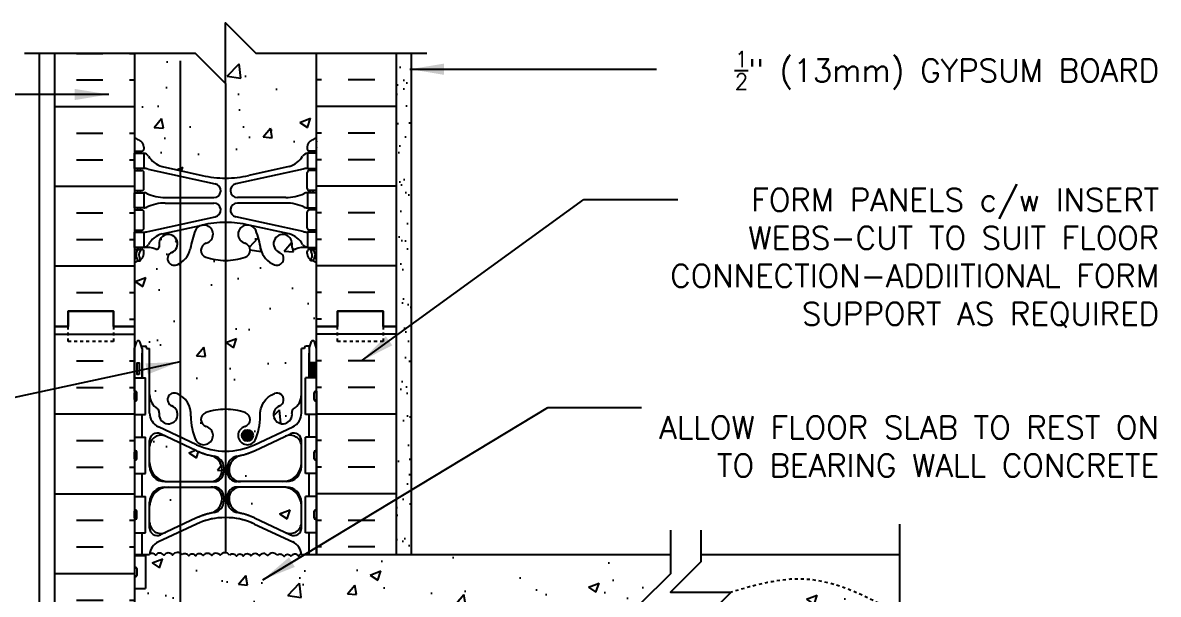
# Model space of a CAD drawing. Header units: inches. Extents: x 92 to 148.2, y 89.7 to 163.6.
# Drawn here: x 110.79 to 148.19, y 144.77 to 163.59 of the extents above; entities that cross this region are included whole.
import ezdxf

# ---------------------------------------------------------------- set-up
doc = ezdxf.new("R2010")
doc.units = ezdxf.units.IN
doc.header["$LTSCALE"] = 0.5
doc.header["$MEASUREMENT"] = 0
doc.linetypes.add('DASHED2', pattern=[0.375, 0.25, -0.125])
doc.linetypes.add('HIDDEN2', pattern=[0.1875, 0.125, -0.0625])
for name, color, linetype in [('HATCH', 12, 'Continuous'), ('line25', 2, 'Continuous'), ('LINE3', 3, 'Continuous'), ('LINE50', 5, 'Continuous'), ('LINE9', 9, 'Continuous'), ('TEXT', 4, 'Continuous'), ('Web_Edge', 9, 'Continuous')]:
    doc.layers.add(name, color=color, linetype=linetype)
doc.styles.add('DIM', font='romans.shx', dxfattribs={"width": 0.7})
doc.styles.add('ROMANS', font='romans.shx', dxfattribs={"height": 0.75})
doc.dimstyles.new('ext_12', dxfattribs={"dimscale": 12, "dimtxt": 0.075, "dimasz": 0.09375, "dimexe": 0.09375, "dimexo": 0.0625, "dimgap": 0.0625, "dimtad": 1, "dimdec": 1, "dimzin": 2, "dimdsep": 46, "dimlunit": 4, "dimtxsty": 'DIM', "dimcen": 0.09, "dimdle": 0.09375, "dimclrt": 4, "dimadec": 0, "dimazin": 0, "dimtfac": 1, "dimtdec": 1, "dimtmove": 2, "dimatfit": 3, "dimfxl": 1, "dimfrac": 2, "dimtolj": 1, "dimtzin": 0, "dimarcsym": 0})

# ---------------------------------------------------------------- blocks, each defined once
blk = doc.blocks.new('Cutline')
at = {"layer": 'LINE9'}
blk.add_lwpolyline([(-12.25, 0), (-6.625, 0), (-5.625, -1), (-5.625, 1), (-4.625, 0), (1, 0)], dxfattribs=at)

msp = doc.modelspace()

# ---------------------------------------------------------------- hatches: boundary and pattern name
at = {"layer": 'HATCH'}
h = msp.add_hatch(dxfattribs=at)
h.set_pattern_fill('AR-CONC', color=256, scale=0.5)
h.paths.add_polyline_path([(120.474, 162.588), (118.474, 162.588), (117.474, 163.588), (117.474, 161.588), (116.474, 162.588), (114.474, 162.588), (114.474, 159.806, 0.082415), (114.617, 159.727, -0.317837), (114.784, 159.492), (114.784, 159.424, -0.414214), (114.722, 159.362), (114.674, 159.362), (114.674, 159.292), (114.779, 159.292, -0.188973), (114.935, 159.197, 0.196323), (115.384, 158.851), (116.706, 158.56, 0.057795), (117.474, 158.471, 0.057795), (118.242, 158.56), (119.564, 158.851, 0.196323), (120.013, 159.197, -0.188973), (120.169, 159.292), (120.274, 159.292), (120.274, 159.362), (120.227, 159.362, -0.414214), (120.164, 159.424), (120.164, 159.492, -0.317837), (120.331, 159.727, 0.082415), (120.474, 159.806)])
h = msp.add_hatch(dxfattribs=at)
h.set_pattern_fill('AR-SAND', color=256, scale=0.5, style=0)
h.set_pattern_definition([(37.5, (3.9897, -51.6448), (-0.0314967, 0.963412), [0, -0.76, 0, -0.85, 0, -0.8125]), (7.5, (3.9897, -51.6448), (0.8848884, 1.411073), [0, -0.41, 0, -0.685, 0, -0.2625]), (327.5, (3.3747, -51.6448), (1.557071, 0.0028295), [0, -0.25, 0, -0.9, 0, -1.175]), (317.5, (3.3747, -51.6448), (1.503063, 0.438838), [0, -0.125, 0, -0.59, 0, -0.675])])
h.paths.add_polyline_path([(123.099, 146.078), (123.599, 146.078), (123.599, 148.784), (123.099, 148.537)])
h.paths.add_polyline_path([(123.599, 153.225), (123.099, 152.978), (123.099, 148.537), (123.599, 148.784)])
h.paths.add_polyline_path([(123.599, 154.89), (123.099, 154.89), (123.099, 153.588), (123.099, 152.978), (123.599, 153.225)])
h.paths.add_polyline_path([(123.599, 162.588), (123.099, 162.588), (123.099, 154.89), (123.599, 154.89)])
h = msp.add_hatch(dxfattribs=at)
h.set_pattern_fill('AR-CONC', color=256, scale=0.5)
h.paths.add_polyline_path([(117.474, 118.588), (118.474, 117.588), (120.474, 117.588), (120.474, 119.677, 0.064398), (120.364, 119.743), (120.274, 119.743), (120.274, 119.784, -0.249069), (120.164, 119.992), (120.164, 120.059, -0.414214), (120.227, 120.122), (120.274, 120.122), (120.274, 120.192), (120.169, 120.192, 0.10046), (119.775, 120.134, -0.601435), (119.656, 120.239, 2.182095), (119.246, 120.026, -1), (119.082, 119.618, -0.24438), (118.634, 120.139, 0.053157), (118.468, 120.753, 0.223253), (118.268, 120.918), (118.248, 120.922, 0.955472), (118.11, 120.328, -0.735593), (118.123, 119.87, -0.082755), (117.474, 119.762, -0.082755), (116.825, 119.87, -0.735593), (116.838, 120.328, 0.955472), (116.7, 120.922), (116.68, 120.918, 0.223253), (116.48, 120.753, 0.053157), (116.314, 120.139, -0.24438), (115.866, 119.618, -1), (115.702, 120.026, 2.182095), (115.292, 120.239, -0.601435), (115.173, 120.134, 0.10046), (114.779, 120.192), (114.674, 120.192), (114.674, 120.122), (114.722, 120.122, -0.414214), (114.784, 120.059), (114.784, 119.992, -0.249069), (114.674, 119.784), (114.674, 119.743), (114.584, 119.743, 0.064398), (114.474, 119.677), (114.474, 117.588), (116.474, 117.588), (117.474, 116.588)])
h.paths.add_polyline_path([(120.474, 129.369, 0.082415), (120.331, 129.448, -0.317837), (120.164, 129.684), (120.164, 129.751, -0.414214), (120.227, 129.814), (120.274, 129.814), (120.274, 129.884), (120.169, 129.884, -0.188973), (120.013, 129.979, 0.196323), (119.564, 130.325), (118.242, 130.616, 0.057795), (117.474, 130.705, 0.057795), (116.706, 130.616), (115.384, 130.325, 0.196323), (114.935, 129.979, -0.188973), (114.779, 129.884), (114.674, 129.884), (114.674, 129.814), (114.722, 129.814, -0.414214), (114.784, 129.751), (114.784, 129.684, -0.317837), (114.617, 129.448, 0.082415), (114.474, 129.369), (114.474, 123.806, 0.082415), (114.617, 123.727, -0.317837), (114.784, 123.492), (114.784, 123.424, -0.414214), (114.722, 123.362), (114.674, 123.362), (114.674, 123.292), (114.779, 123.292, -0.188973), (114.935, 123.197, 0.196323), (115.384, 122.851), (116.706, 122.56, 0.057795), (117.474, 122.471, 0.057795), (118.242, 122.56), (119.564, 122.851, 0.196323), (120.013, 123.197, -0.188973), (120.169, 123.292), (120.274, 123.292), (120.274, 123.362), (120.227, 123.362, -0.414214), (120.164, 123.424), (120.164, 123.492, -0.317837), (120.331, 123.727, 0.082415), (120.474, 123.806)])
h.paths.add_polyline_path([(120.474, 136.317), (120.399, 136.087, -0.6), (120.299, 136.087), (120.25, 136.237), (120.124, 136.237, -0.414214), (120.074, 136.287), (120.074, 136.317), (119.974, 136.317), (119.974, 137.832, 0.258958), (119.715, 138.299, -0.31131), (119.658, 138.429, 2.127293), (119.246, 138.204, -1), (119.082, 137.796, -0.325306), (118.616, 138.538, 0.10488), (118.443, 139.35, 1.422913), (118.11, 138.883, -0.735593), (118.123, 138.425, -0.082755), (117.474, 138.317, -0.082755), (116.825, 138.425, -0.735593), (116.838, 138.883, 1.422913), (116.505, 139.35, 0.10488), (116.332, 138.538, -0.325306), (115.866, 137.796, -1), (115.702, 138.204, 2.127293), (115.29, 138.429, -0.31131), (115.233, 138.299, 0.258958), (114.974, 137.832), (114.974, 136.317), (114.874, 136.317), (114.874, 136.287, -0.414214), (114.824, 136.237), (114.698, 136.237), (114.649, 136.087, -0.6), (114.549, 136.087), (114.474, 136.317), (114.474, 135.588), (114.474, 133.499, 0.064398), (114.584, 133.433), (114.674, 133.433), (114.674, 133.391, -0.249069), (114.784, 133.184), (114.784, 133.116, -0.414214), (114.722, 133.054), (114.674, 133.054), (114.674, 132.984), (114.779, 132.984, 0.10046), (115.173, 133.041, -0.601435), (115.292, 132.936, 2.182095), (115.702, 133.149, -1), (115.866, 133.558, -0.24438), (116.314, 133.037, 0.053157), (116.48, 132.423, 0.223253), (116.68, 132.258), (116.7, 132.254, 0.955472), (116.838, 132.847, -0.735593), (116.825, 133.305, -0.082755), (117.474, 133.413, -0.082755), (118.123, 133.305, -0.735593), (118.11, 132.847, 0.955472), (118.248, 132.254), (118.268, 132.258, 0.223253), (118.468, 132.423, 0.053157), (118.634, 133.037, -0.24438), (119.082, 133.558, -1), (119.246, 133.149, 2.182095), (119.656, 132.936, -0.601435), (119.775, 133.041, 0.10046), (120.169, 132.984), (120.274, 132.984), (120.274, 133.054), (120.227, 133.054, -0.414214), (120.164, 133.116), (120.164, 133.184, -0.249069), (120.274, 133.391), (120.274, 133.433), (120.364, 133.433, 0.064398), (120.474, 133.499), (120.474, 135.588)])
h.paths.add_polyline_path([(117.359, 140.322, 0.413582), (116.984, 140.697), (115.599, 140.697, 0.414214), (114.974, 140.072), (114.974, 139.545, 0.549071), (115.508, 139.205), (116.52, 139.679, -0.053094), (116.971, 139.834, 0.350119)])
h.paths.add_polyline_path([(117.359, 141.251, 0.350119), (116.971, 141.739, -0.053094), (116.52, 141.894), (115.508, 142.368, 0.549071), (114.974, 142.028), (114.974, 141.502, 0.414214), (115.599, 140.877), (116.984, 140.877, 0.413582)])
h.paths.add_polyline_path([(119.974, 141.502), (119.974, 142.028, 0.549071), (119.44, 142.368), (118.428, 141.894, -0.053094), (117.977, 141.739, 0.350119), (117.589, 141.251, 0.413582), (117.964, 140.877), (119.349, 140.877, 0.414214)])
h.paths.add_polyline_path([(119.974, 140.072, 0.414214), (119.349, 140.697), (117.964, 140.697, 0.413582), (117.589, 140.322, 0.350119), (117.977, 139.834, -0.053094), (118.428, 139.679), (119.44, 139.205, 0.549071), (119.974, 139.545)])
h.paths.add_polyline_path([(119.686, 142.682, 0.118993), (119.869, 142.828), (120.474, 142.828), (120.474, 143.121, 0.077714), (120.435, 143.078, 0.520567), (120.155, 143.069, 0.520567), (119.876, 143.071, 0.520567), (119.627, 143.063, 0.520567), (119.4, 143.056, 0.445343), (119.177, 143.096, 0.520567), (118.866, 143.086, 0.520567), (118.587, 143.078, 0.520567), (118.307, 143.079, 0.520567), (118.059, 143.072, 0.520567), (117.831, 143.065, 0.445343), (117.608, 143.104, 0.520567), (117.298, 143.095, 0.520567), (117.018, 143.086, 0.520567), (116.739, 143.088, 0.520567), (116.49, 143.08, 0.520567), (116.263, 143.073, 0.445343), (116.04, 143.113, 0.520567), (115.729, 143.103, 0.520567), (115.45, 143.095, 0.520567), (115.17, 143.096, 0.520567), (114.922, 143.089, 0.182404), (114.839, 143.142), (114.839, 143.133), (114.754, 143.133, 0.145019), (114.694, 143.082, 0.122352), (114.641, 143.133), (114.489, 143.133, 0.028683), (114.474, 143.123), (114.474, 142.828), (115.079, 142.828, 0.118993), (115.262, 142.682), (116.52, 142.093, 0.109869), (117.474, 141.881, 0.109869), (118.428, 142.093)])
h.paths.add_polyline_path([(119.686, 146.494), (118.428, 147.083, 0.093369), (117.621, 147.29, 0.016332), (117.474, 147.295, 0.109869), (116.52, 147.083), (115.262, 146.494, 0.261124), (114.977, 146.097, -0.37063), (115.17, 146.054, -0.520567), (115.45, 146.052, -0.520567), (115.729, 146.06, -0.520567), (116.04, 146.07, -0.445343), (116.263, 146.031, -0.520567), (116.49, 146.037, -0.520567), (116.739, 146.045, -0.520567), (117.018, 146.043, -0.520567), (117.298, 146.052, -0.520567), (117.608, 146.061, -0.445343), (117.831, 146.022, -0.520567), (118.059, 146.029, -0.520567), (118.307, 146.037, -0.520567), (118.587, 146.035, -0.520567), (118.866, 146.043, -0.520567), (119.177, 146.053, -0.445343), (119.4, 146.014, -0.520567), (119.627, 146.02, -0.520567), (119.876, 146.028, -0.175549), (119.971, 146.094, 0.262337)], flags=17)
h.paths.add_polyline_path([(117.359, 147.925, 0.413582), (116.984, 148.299), (115.599, 148.299, 0.414214), (114.974, 147.674), (114.974, 147.147, 0.549071), (115.508, 146.808), (116.52, 147.281, -0.053094), (116.971, 147.437, 0.350119)])
h.paths.add_polyline_path([(116.971, 149.342, -0.053094), (116.52, 149.497), (115.508, 149.97, 0.549071), (114.974, 149.631), (114.974, 149.104, 0.414214), (115.599, 148.479), (116.984, 148.479, 0.085652), (117.11, 148.501, 0.316711), (117.359, 148.853, 0.350119)])
h.paths.add_polyline_path([(119.974, 149.104), (119.974, 149.631, 0.549071), (119.44, 149.97), (118.428, 149.497, -0.053094), (117.977, 149.342, 0.350119), (117.589, 148.853, 0.413582), (117.964, 148.479), (119.349, 148.479, 0.414214)])
h.paths.add_polyline_path([(119.349, 148.299), (117.964, 148.299, 0.117525), (117.795, 148.259, 0.282333), (117.589, 147.925, 0.350119), (117.977, 147.437, -0.053094), (118.428, 147.281), (119.44, 146.808, 0.549071), (119.974, 147.147), (119.974, 147.674, 0.414214)])
h.paths.add_polyline_path([(119.974, 152.859), (120.074, 152.859), (120.074, 152.889, -0.414214), (120.124, 152.939), (120.25, 152.939), (120.299, 153.089, -0.6), (120.399, 153.089), (120.474, 152.859), (120.474, 153.588), (120.474, 155.677, 0.064398), (120.364, 155.743), (120.274, 155.743), (120.274, 155.784, -0.249069), (120.164, 155.992), (120.164, 156.059, -0.414214), (120.227, 156.122), (120.274, 156.122), (120.274, 156.192), (120.169, 156.192, 0.10046), (119.775, 156.134, -0.601435), (119.656, 156.239, 2.182095), (119.246, 156.026, -1), (119.082, 155.618, -0.24438), (118.634, 156.139, 0.053157), (118.468, 156.753, 0.223253), (118.268, 156.918), (118.248, 156.922, 0.955472), (118.11, 156.328, -0.735593), (118.123, 155.87, -0.082755), (117.474, 155.762, -0.082755), (116.825, 155.87, -0.735593), (116.838, 156.328, 0.955472), (116.7, 156.922), (116.68, 156.918, 0.223253), (116.48, 156.753, 0.053157), (116.314, 156.139, -0.24438), (115.866, 155.618, -1), (115.702, 156.026, 2.182095), (115.292, 156.239, -0.601435), (115.173, 156.134, 0.10046), (114.779, 156.192), (114.674, 156.192), (114.674, 156.122), (114.722, 156.122, -0.414214), (114.784, 156.059), (114.784, 155.992, -0.249069), (114.674, 155.784), (114.674, 155.743), (114.584, 155.743, 0.064398), (114.474, 155.677), (114.474, 153.588), (114.474, 152.859), (114.549, 153.089, -0.6), (114.649, 153.089), (114.698, 152.939), (114.824, 152.939, -0.414214), (114.874, 152.889), (114.874, 152.859), (114.974, 152.859), (114.974, 151.344, 0.258958), (115.233, 150.877, -0.31131), (115.29, 150.747, 2.127293), (115.702, 150.971, -1), (115.866, 151.38, -0.325306), (116.332, 150.638, 0.10488), (116.505, 149.826, 1.422913), (116.838, 150.293, -0.735593), (116.825, 150.751, -0.082755), (117.474, 150.859, -0.082755), (118.123, 150.751, -0.735593), (118.11, 150.293, 1.422913), (118.443, 149.826, 0.10488), (118.616, 150.638, -0.325306), (119.082, 151.38, -1), (119.246, 150.971, 2.127293), (119.658, 150.747, -0.31131), (119.715, 150.877, 0.258958), (119.974, 151.344)])
h.paths.add_polyline_path([(132.122, 145.445), (132.122, 146.078), (120.474, 146.078), (119.973, 146.078, 0.270973), (119.686, 146.494), (118.428, 147.083, 0.093369), (117.621, 147.29, 0.016332), (117.474, 147.295, 0.109869), (116.52, 147.083), (115.262, 146.494, 0.270973), (114.975, 146.078), (114.474, 146.078), (114.474, 146.043), (114.839, 146.043), (114.839, 144.963), (114.474, 144.963), (114.474, 144.213), (114.839, 144.213), (114.839, 143.142, -0.182404), (114.922, 143.089, -0.520567), (115.17, 143.096, -0.520567), (115.45, 143.095, -0.520567), (115.729, 143.103, -0.520567), (116.04, 143.113, -0.445343), (116.263, 143.073, -0.520567), (116.49, 143.08, -0.520567), (116.739, 143.088, -0.520567), (117.018, 143.086, -0.520567), (117.298, 143.095, -0.520567), (117.608, 143.104, -0.445343), (117.831, 143.065, -0.520567), (118.059, 143.072, -0.520567), (118.307, 143.079, -0.520567), (118.587, 143.078, -0.520567), (118.866, 143.086, -0.520567), (119.177, 143.096, -0.445343), (119.4, 143.056, -0.520567), (119.627, 143.063, -0.520567), (119.876, 143.071, -0.520567), (120.155, 143.069, -0.520567), (120.435, 143.078, -0.077714), (120.474, 143.121), (120.474, 143.328), (132.122, 143.328), (132.122, 143.445), (133.122, 144.445), (131.122, 144.445)])
edge = h.paths.add_edge_path()
edge.add_line((139.682, 146.078), (133.122, 146.078))
edge.add_line((133.122, 146.078), (133.122, 145.84))
edge.add_line((133.122, 145.84), (132.122, 144.84))
edge.add_line((132.122, 144.84), (134.122, 144.84))
edge.add_spline(control_points=[(134.122, 144.84), (134.926, 145.071), (136.849, 145.625), (138.64, 144.662), (139.682, 144.101)], knot_values=[0, 0, 0, 0, 2.427311, 5.806437, 5.806437, 5.806437, 5.806437], degree=3, periodic=0)
edge.add_line((139.682, 144.101), (139.682, 146.078))
h.paths.add_polyline_path([(135.931, 143.828), (136.364, 143.951, 0.684458), (136.364, 144.451), (136.042, 144.451), (136.042, 144.576), (136.386, 144.576, -0.714868), (136.404, 143.832), (135.972, 143.71, 0.616244), (135.959, 143.453), (136.427, 143.453, -0.207325), (136.773, 143.328), (139.682, 143.328), (139.682, 146.078), (133.122, 146.078), (133.122, 145.84), (132.122, 144.84), (134.122, 144.84), (133.122, 143.84), (133.122, 143.328), (133.52, 143.328), (135.931, 143.328, -0.679626)])
h = msp.add_hatch(dxfattribs=at)
h.set_pattern_fill('INSUL', color=256, scale=7, style=0)
h.set_pattern_definition([(0, (-2811.6875, -261.4217), (0, 2.625), []), (0, (-2811.6875, -260.5467), (0, 2.625), [0.875, -0.875]), (0, (-2811.6875, -259.6717), (0, 2.625), [0.875, -0.875])])
h.paths.add_polyline_path([(111.849, 135.588), (112.287, 135.588), (112.287, 136.088), (113.787, 136.088), (113.787, 135.588), (114.474, 135.588), (114.474, 153.588), (113.787, 153.588), (113.787, 154.088), (112.287, 154.088), (112.287, 153.588), (111.849, 153.588)])
at = {"layer": 'LINE3'}
msp.add_hatch(color=256, dxfattribs=at).paths.add_polyline_path([(118.005, 149.999, 1), (118.38, 149.999, 1)])

# ---------------------------------------------------------------- linework, layer by layer
at = {"layer": 'HATCH'}
for p, q in [((112.562, 162.578), (113.437, 162.578)), ((114.312, 162.578), (114.474, 162.578)), ((122.386, 162.578), (121.511, 162.578)), ((112.562, 161.703), (113.437, 161.703)), ((114.312, 161.703), (114.474, 161.703)), ((120.636, 161.703), (120.474, 161.703)), ((122.386, 161.703), (121.511, 161.703)), ((111.849, 160.828), (114.474, 160.828)), ((123.099, 160.828), (120.474, 160.828)), ((112.562, 159.953), (113.437, 159.953)), ((114.312, 159.953), (114.474, 159.953)), ((120.636, 159.953), (120.474, 159.953)), ((122.386, 159.953), (121.511, 159.953)), ((112.562, 159.078), (113.437, 159.078)), ((114.312, 159.078), (114.474, 159.078)), ((120.636, 159.078), (120.474, 159.078)), ((122.386, 159.078), (121.511, 159.078)), ((111.849, 158.203), (114.474, 158.203)), ((123.099, 158.203), (120.474, 158.203)), ((112.562, 157.328), (113.437, 157.328)), ((114.312, 157.328), (114.474, 157.328)), ((120.636, 157.328), (120.474, 157.328)), ((122.386, 157.328), (121.511, 157.328)), ((112.562, 156.453), (113.437, 156.453)), ((114.312, 156.453), (114.474, 156.453)), ((120.636, 156.453), (120.474, 156.453)), ((122.386, 156.453), (121.511, 156.453)), ((111.849, 155.578), (114.474, 155.578)), ((123.099, 155.578), (120.474, 155.578)), ((112.562, 154.703), (113.437, 154.703)), ((114.312, 154.703), (114.474, 154.703)), ((120.636, 154.703), (120.474, 154.703)), ((122.386, 154.703), (121.511, 154.703)), ((114.312, 153.828), (114.474, 153.828)), ((120.636, 153.828), (120.474, 153.828)), ((123.099, 153.328), (120.474, 153.328)), ((120.636, 152.453), (120.474, 152.453)), ((122.386, 152.453), (121.511, 152.453)), ((120.08, 151.536), (120.08, 151.536)), ((120.636, 151.578), (120.474, 151.578)), ((122.386, 151.578), (121.511, 151.578)), ((123.099, 150.703), (120.474, 150.703)), ((120.636, 149.828), (120.474, 149.828)), ((122.386, 149.828), (121.511, 149.828)), ((120.636, 148.953), (120.474, 148.953)), ((122.386, 148.953), (121.511, 148.953)), ((123.099, 148.078), (120.474, 148.078)), ((120.636, 147.203), (120.474, 147.203)), ((122.386, 147.203), (121.511, 147.203)), ((120.636, 146.328), (120.474, 146.328)), ((122.386, 146.328), (121.511, 146.328))]:
    msp.add_line(p, q, dxfattribs=at)
for points in [[(116.04, 146.07, 0.520567), (115.729, 146.06, 0.520567), (115.45, 146.052, 0.520567), (115.17, 146.054, 0.37063), (114.977, 146.097, 0.37063)], [(117.608, 146.061, 0.520567), (117.298, 146.052, 0.520567), (117.018, 146.043, 0.520567), (116.739, 146.045, 0.520567), (116.49, 146.037, 0.520567), (116.263, 146.031, 0.445343), (116.04, 146.07, 0.445343)], [(119.177, 146.053, 0.520567), (118.866, 146.043, 0.520567), (118.587, 146.035, 0.520567), (118.307, 146.037, 0.520567), (118.059, 146.029, 0.520567), (117.831, 146.022, 0.445343), (117.608, 146.061, 0.445343)], [(119.971, 146.094, 0.175549), (119.876, 146.028, 0.520567), (119.627, 146.02, 0.520567), (119.4, 146.014, 0.445343), (119.177, 146.053)]]:
    msp.add_lwpolyline(points, format="xyb", dxfattribs=at)
at = {"layer": 'line25'}
for p, q in [((114.474, 162.588), (114.474, 153.588)), ((120.474, 153.588), (120.474, 162.588)), ((114.474, 153.588), (114.474, 135.588)), ((120.474, 146.078), (120.474, 153.588)), ((114.474, 151.893), (114.839, 151.893)), ((114.839, 150.693), (114.839, 151.893)), ((120.474, 151.893), (120.109, 151.893)), ((120.109, 150.693), (120.109, 151.893)), ((114.474, 150.693), (114.839, 150.693)), ((120.474, 150.693), (120.109, 150.693)), ((114.474, 149.943), (114.839, 149.943)), ((114.839, 148.743), (114.839, 149.943)), ((120.109, 148.743), (120.109, 149.943)), ((120.474, 149.943), (120.109, 149.943)), ((114.474, 148.743), (114.839, 148.743)), ((120.474, 148.743), (120.109, 148.743)), ((114.474, 147.993), (114.839, 147.993)), ((114.839, 146.793), (114.839, 147.993)), ((120.474, 147.993), (120.109, 147.993)), ((120.109, 146.793), (120.109, 147.993)), ((114.474, 146.793), (114.839, 146.793)), ((120.474, 146.793), (120.109, 146.793)), ((114.474, 146.043), (114.839, 146.043)), ((114.839, 146.043), (114.839, 144.963)), ((120.474, 146.078), (132.122, 146.078)), ((133.122, 146.078), (139.682, 146.078)), ((133.122, 146.078), (133.52, 146.078)), ((114.474, 144.963), (114.839, 144.963))]:
    msp.add_line(p, q, dxfattribs=at)
at = {"layer": 'LINE3'}
for p, q in [((115.974, 162.338), (115.974, 121.328)), ((117.474, 161.588), (117.474, 146.137))]:
    msp.add_line(p, q, dxfattribs=at)
msp.add_circle((118.193, 149.999), 0.188, dxfattribs=at)
at = {"layer": 'LINE50'}
for p, q in [((111.849, 153.588), (111.849, 162.588)), ((123.099, 153.588), (123.099, 162.588)), ((111.849, 135.588), (111.849, 153.588)), ((123.099, 146.078), (123.099, 153.588))]:
    msp.add_line(p, q, dxfattribs=at)
for points in [[(111.849, 153.588), (112.287, 153.588), (112.287, 154.088), (113.787, 154.088), (113.787, 153.588), (114.474, 153.588)], [(114.474, 153.588), (113.787, 153.588), (113.787, 154.088), (112.287, 154.088), (112.287, 153.588), (111.849, 153.588)], [(123.099, 153.588), (122.662, 153.588), (122.662, 154.088), (121.162, 154.088), (121.162, 153.588), (120.474, 153.588)], [(120.474, 153.588), (121.162, 153.588), (121.162, 154.088), (122.662, 154.088), (122.662, 153.588), (123.099, 153.588)]]:
    msp.add_lwpolyline(points, dxfattribs=at)
at = {"layer": 'LINE9'}
for p, q in [((111.349, 117.588), (111.349, 162.588)), ((123.599, 146.078), (123.599, 162.588)), ((114.474, 152.859), (114.549, 153.089)), ((114.724, 152.859), (114.649, 153.089)), ((120.224, 152.859), (120.299, 153.089)), ((120.474, 152.859), (120.399, 153.089)), ((114.698, 152.939), (114.824, 152.939)), ((114.724, 152.859), (114.724, 151.893)), ((114.874, 152.889), (114.874, 152.859)), ((114.874, 152.889), (114.874, 152.889)), ((114.874, 152.859), (114.974, 152.859)), ((114.974, 150.737), (114.974, 152.859)), ((120.074, 152.859), (119.974, 152.859)), ((119.974, 150.737), (119.974, 152.859)), ((120.074, 152.889), (120.074, 152.859)), ((120.074, 152.889), (120.074, 152.889)), ((120.25, 152.939), (120.124, 152.939)), ((120.224, 152.859), (120.224, 151.893)), ((114.474, 151.183), (114.474, 151.403)), ((114.474, 151.348), (114.474, 151.348)), ((114.474, 151.238), (114.474, 151.238)), ((114.514, 151.443), (114.514, 151.443)), ((114.514, 151.143), (114.514, 151.143)), ((114.554, 151.183), (114.554, 151.403)), ((120.394, 151.183), (120.394, 151.403)), ((120.434, 151.443), (120.434, 151.443)), ((120.434, 151.143), (120.434, 151.143)), ((120.474, 151.183), (120.474, 151.403)), ((120.474, 151.348), (120.474, 151.348)), ((120.474, 151.238), (120.474, 151.238)), ((116.52, 149.695), (115.262, 150.284)), ((116.52, 149.695), (115.262, 150.284)), ((116.52, 149.497), (115.33, 150.054)), ((116.52, 149.497), (115.33, 150.054)), ((118.428, 149.695), (119.686, 150.284)), ((118.428, 149.695), (119.686, 150.284)), ((118.428, 149.497), (119.618, 150.054)), ((118.428, 149.497), (119.618, 150.054)), ((114.974, 148.979), (114.974, 149.827)), ((119.974, 148.979), (119.974, 149.827)), ((114.474, 149.233), (114.474, 149.453)), ((114.474, 149.398), (114.474, 149.398)), ((114.474, 149.288), (114.474, 149.288)), ((114.514, 149.493), (114.514, 149.493)), ((114.554, 149.233), (114.554, 149.453)), ((120.394, 149.233), (120.394, 149.453)), ((120.434, 149.493), (120.434, 149.493)), ((120.474, 149.233), (120.474, 149.453)), ((120.474, 149.398), (120.474, 149.398)), ((120.474, 149.288), (120.474, 149.288)), ((114.514, 149.193), (114.514, 149.193)), ((117.359, 148.854), (117.359, 148.854)), ((117.414, 148.946), (117.414, 148.792)), ((117.534, 148.946), (117.534, 148.792)), ((117.589, 148.854), (117.589, 148.854)), ((120.434, 149.193), (120.434, 149.193)), ((115.474, 148.479), (117.102, 148.479)), ((115.474, 148.479), (116.984, 148.479)), ((119.474, 148.479), (117.847, 148.479)), ((119.474, 148.479), (117.964, 148.479)), ((115.474, 148.299), (117.102, 148.299)), ((115.474, 148.299), (116.984, 148.299)), ((119.474, 148.299), (117.847, 148.299)), ((119.474, 148.299), (117.964, 148.299)), ((114.974, 146.951), (114.974, 147.799)), ((117.414, 147.987), (117.414, 147.832)), ((117.534, 147.987), (117.534, 147.832)), ((119.974, 146.951), (119.974, 147.799)), ((114.474, 147.283), (114.474, 147.503)), ((114.474, 147.448), (114.474, 147.448)), ((114.514, 147.543), (114.514, 147.543)), ((114.554, 147.283), (114.554, 147.503)), ((120.394, 147.283), (120.394, 147.503)), ((120.434, 147.543), (120.434, 147.543)), ((120.474, 147.283), (120.474, 147.503)), ((120.474, 147.448), (120.474, 147.448)), ((114.474, 147.338), (114.474, 147.338)), ((114.514, 147.243), (114.514, 147.243)), ((116.52, 147.083), (115.262, 146.494)), ((116.52, 147.083), (115.262, 146.494)), ((116.52, 147.281), (115.33, 146.724)), ((116.52, 147.281), (115.33, 146.724)), ((118.428, 147.281), (119.618, 146.724)), ((118.428, 147.281), (119.618, 146.724)), ((118.428, 147.083), (119.686, 146.494)), ((118.428, 147.083), (119.686, 146.494)), ((120.434, 147.243), (120.434, 147.243)), ((120.474, 147.338), (120.474, 147.338)), ((139.682, 139.13), (139.682, 147.078)), ((114.474, 146.078), (114.975, 146.078)), ((119.973, 146.078), (120.474, 146.078)), ((114.474, 145.613), (114.474, 145.393)), ((114.474, 145.558), (114.474, 145.558)), ((114.514, 145.653), (114.514, 145.653)), ((114.554, 145.613), (114.554, 145.393)), ((114.474, 145.448), (114.474, 145.448)), ((114.514, 145.353), (114.514, 145.353))]:
    msp.add_line(p, q, dxfattribs=at)
at = {"layer": 'LINE9', "linetype": 'DASHED2', "ltscale": 0.15}
for points in [[(113.787, 153.588), (113.787, 153.588), (113.787, 153.088), (112.287, 153.088), (112.287, 153.588), (112.287, 153.588)], [(122.662, 153.588), (122.662, 153.588), (122.662, 153.088), (121.162, 153.088), (121.162, 153.588), (121.162, 153.588)]]:
    msp.add_lwpolyline(points, dxfattribs=at)
at = {"layer": 'LINE9'}
for points in [[(114.474, 151.459), (114.474, 152.859)], [(114.724, 151.893), (114.724, 152.709)], [(120.224, 151.893), (120.224, 152.709)], [(120.474, 151.459), (120.474, 152.859)], [(114.474, 151.459), (114.474, 136.317)], [(120.474, 151.459), (120.474, 146.078)], [(114.724, 149.943), (114.724, 150.693)], [(120.224, 149.943), (120.224, 150.693)], [(114.724, 147.993), (114.724, 148.743)], [(120.224, 147.993), (120.224, 148.743)], [(114.724, 146.078), (114.724, 146.793)], [(120.224, 146.078), (120.224, 146.793)], [(132.122, 146.881), (132.122, 145.445), (132.122, 145.445), (131.122, 144.445), (133.122, 144.445), (132.122, 143.445), (132.122, 142.3)], [(133.122, 146.881), (133.122, 145.84), (133.122, 145.84), (132.122, 144.84), (134.122, 144.84), (133.122, 143.84), (133.122, 142.3)]]:
    msp.add_lwpolyline(points, dxfattribs=at)
for points in [[(114.634, 152.009), (114.564, 152.009), (114.564, 152.389), (114.634, 152.389)], [(120.274, 151.949), (120.424, 151.949), (120.424, 152.389), (120.274, 152.389)], [(120.314, 152.009), (120.384, 152.009), (120.384, 152.389), (120.314, 152.389)]]:
    msp.add_lwpolyline(points, close=True, dxfattribs=at)
for points in [[(116.332, 150.638, 0.325312), (115.866, 151.38)], [(118.616, 150.638, -0.325312), (119.082, 151.38)]]:
    msp.add_lwpolyline(points, format="xyb", dxfattribs=at)
for centre, radius, start, end in [((114.599, 153.062), 0.0567, 28.0725, 151.9275), ((120.349, 153.062), 0.0567, 28.0725, 151.9275), ((114.824, 152.889), 0.05, 0, 90), ((120.124, 152.889), 0.05, 90, 180), ((114.514, 151.403), 0.04, 90, 180), ((114.514, 151.183), 0.04, 180, 270), ((114.514, 151.403), 0.04, 360, 90), ((114.514, 151.183), 0.04, 270, 0), ((115.524, 151.344), 0.55, 180, 238.0732), ((115.784, 151.176), 0.22, 68.1963, 248.1963), ((119.164, 151.176), 0.22, 291.8037, 111.8037), ((119.424, 151.344), 0.55, 301.9268, 0), ((120.434, 151.403), 0.04, 90, 180), ((120.434, 151.183), 0.04, 180, 270), ((120.434, 151.403), 0.04, 0, 90), ((120.434, 151.183), 0.04, 270, 0), ((115.474, 150.737), 0.5, 180, 244.9204), ((115.167, 150.771), 0.125, 348.9056, 58.0732), ((115.589, 150.688), 0.305, 168.9056, 68.1963), ((116.903, 150.524), 0.24, 108.923, 254.2747), ((117.474, 148.859), 2, 90, 108.923), ((117.474, 148.859), 2, 71.077, 90), ((118.045, 150.524), 0.24, 285.7253, 71.077), ((119.359, 150.688), 0.305, 111.8037, 11.0944), ((119.781, 150.771), 0.125, 121.9268, 191.0944), ((119.474, 150.737), 0.5, 295.0796, 0), ((118.332, 150.638), 2, 180.0146, 203.9638), ((116.616, 150.638), 2, 336.0362, 359.9854), ((115.224, 149.827), 0.25, 64.9204, 180), ((115.349, 149.631), 0.375, 64.9204, 180), ((115.349, 149.631), 0.375, 64.9204, 180), ((116.756, 149.999), 0.305, 214.6703, 74.2747), ((118.193, 149.999), 0.305, 105.7253, 325.3297), ((119.599, 149.631), 0.375, 0, 115.0796), ((119.599, 149.631), 0.375, 0, 115.0796), ((119.724, 149.827), 0.25, 0, 115.0796), ((117.474, 151.733), 2.25, 244.9204, 270), ((117.474, 151.733), 2.25, 270, 295.0796), ((114.514, 149.453), 0.04, 90, 180), ((114.514, 149.233), 0.04, 180, 270), ((114.514, 149.453), 0.04, 360, 90), ((114.514, 149.233), 0.04, 270, 0), ((117.474, 151.535), 2.25, 244.9204, 260.4613), ((117.474, 151.535), 2.25, 244.9204, 256.7462), ((116.859, 148.854), 0.5, 0, 77.0773), ((117.039, 148.946), 0.375, 360, 80.4613), ((117.909, 148.946), 0.375, 99.5387, 180), ((118.089, 148.854), 0.5, 102.9227, 180), ((117.474, 151.535), 2.25, 279.5387, 295.0796), ((117.474, 151.535), 2.25, 283.2538, 295.0796), ((120.434, 149.453), 0.04, 90, 180), ((120.434, 149.233), 0.04, 180, 270), ((120.434, 149.453), 0.04, 0, 90), ((120.434, 149.233), 0.04, 270, 0), ((115.599, 149.104), 0.625, 180, 270), ((115.599, 149.104), 0.625, 180, 270), ((115.474, 148.979), 0.5, 180, 270), ((115.474, 148.979), 0.5, 180, 270), ((116.984, 148.854), 0.375, 270, 0), ((117.964, 148.854), 0.375, 180, 270), ((119.349, 149.104), 0.625, 270, 0), ((119.349, 149.104), 0.625, 270, 0), ((119.474, 148.979), 0.5, 270, 0), ((119.474, 148.979), 0.5, 270, 0), ((116.984, 148.854), 0.375, 270, 289.5821), ((117.102, 148.792), 0.312, 270, 0), ((117.847, 148.792), 0.312, 180, 270), ((117.964, 148.854), 0.375, 250.4179, 270), ((115.599, 147.674), 0.625, 90, 180), ((115.474, 147.799), 0.5, 90, 180), ((115.599, 147.674), 0.625, 90, 180), ((115.474, 147.799), 0.5, 90, 180), ((116.984, 147.924), 0.375, 0, 90), ((116.984, 147.924), 0.375, 63.1882, 90), ((117.102, 147.987), 0.312, 0, 90), ((117.847, 147.987), 0.312, 90, 180), ((117.964, 147.924), 0.375, 90, 180), ((117.964, 147.924), 0.375, 90, 116.8118), ((119.349, 147.674), 0.625, 360, 90), ((119.349, 147.674), 0.625, 360, 90), ((119.474, 147.799), 0.5, 0, 90), ((119.474, 147.799), 0.5, 0, 90), ((116.859, 147.924), 0.5, 282.9227, 0), ((117.039, 147.832), 0.375, 279.5387, 0), ((117.909, 147.832), 0.375, 180, 260.4613), ((118.089, 147.924), 0.5, 180, 257.0773), ((114.514, 147.503), 0.04, 90, 180), ((114.514, 147.503), 0.04, 360, 90), ((117.474, 145.244), 2.25, 99.5387, 115.0796), ((117.474, 145.244), 2.25, 102.9227, 115.0796), ((116.859, 147.924), 0.5, 282.9227, 324.4006), ((118.089, 147.924), 0.5, 215.5994, 257.0773), ((117.474, 145.244), 2.25, 64.9204, 80.4613), ((117.474, 145.244), 2.25, 64.9204, 77.0773), ((120.434, 147.503), 0.04, 90, 180), ((120.434, 147.503), 0.04, 0, 90), ((114.514, 147.283), 0.04, 180, 270), ((114.514, 147.283), 0.04, 270, 0), ((115.349, 147.147), 0.375, 180, 295.0796), ((115.349, 147.147), 0.375, 180, 295.0796), ((117.474, 145.045), 2.25, 90, 115.0796), ((117.474, 145.045), 2.25, 93.7428, 115.0796), ((117.474, 145.045), 2.25, 64.9204, 90), ((117.474, 145.045), 2.25, 64.9204, 86.2572), ((119.599, 147.147), 0.375, 244.9204, 360), ((119.599, 147.147), 0.375, 244.9204, 360), ((120.434, 147.283), 0.04, 180, 270), ((120.434, 147.283), 0.04, 270, 0), ((115.224, 146.951), 0.25, 180, 295.0796), ((119.724, 146.951), 0.25, 244.9204, 0), ((115.474, 146.041), 0.5, 115.0796, 175.7256), ((119.474, 146.041), 0.5, 4.2744, 64.9204), ((114.514, 145.613), 0.04, 90, 180), ((114.514, 145.613), 0.04, 0, 90), ((114.514, 145.393), 0.04, 180, 270), ((114.514, 145.393), 0.04, 270, 0)]:
    msp.add_arc(centre, radius, start, end, dxfattribs=at)
at = {"layer": 'LINE9', "linetype": 'HIDDEN2'}
msp.add_spline([(139.682, 144.101), (136.511, 145.269), (134.122, 144.84)], degree=3, dxfattribs=at)
at = {"layer": 'Web_Edge'}
for p, q in [((114.474, 159.362), (114.722, 159.362)), ((114.484, 159.482), (114.484, 159.668)), ((114.584, 159.292), (114.584, 159.362)), ((114.674, 159.292), (114.674, 159.362)), ((114.784, 159.492), (114.784, 159.424)), ((120.164, 159.492), (120.164, 159.424)), ((120.474, 159.362), (120.227, 159.362)), ((120.274, 159.292), (120.274, 159.362)), ((120.364, 159.292), (120.364, 159.362)), ((120.464, 159.482), (120.464, 159.668)), ((114.474, 158.722), (114.722, 158.722)), ((114.584, 158.722), (114.584, 158.792)), ((114.674, 158.722), (114.674, 158.792)), ((114.784, 158.124), (114.784, 158.659)), ((114.923, 158.768), (117.134, 158.286)), ((115.384, 158.851), (116.706, 158.56)), ((120.025, 158.768), (117.814, 158.286)), ((119.564, 158.851), (118.242, 158.56)), ((120.164, 158.124), (120.164, 158.659)), ((120.474, 158.722), (120.227, 158.722)), ((120.274, 158.722), (120.274, 158.792)), ((120.364, 158.722), (120.364, 158.792)), ((114.474, 158.062), (114.722, 158.062)), ((114.584, 157.992), (114.584, 158.062)), ((114.674, 157.992), (114.674, 158.062)), ((115.489, 157.832), (117.085, 157.832)), ((119.459, 157.832), (117.863, 157.832)), ((120.474, 158.062), (120.227, 158.062)), ((120.274, 157.992), (120.274, 158.062)), ((120.364, 157.992), (120.364, 158.062)), ((114.584, 157.422), (114.584, 157.492)), ((114.674, 157.422), (114.674, 157.492)), ((115.489, 157.652), (117.085, 157.652)), ((119.459, 157.652), (117.863, 157.652)), ((120.274, 157.422), (120.274, 157.492)), ((120.364, 157.422), (120.364, 157.492)), ((114.474, 157.422), (114.722, 157.422)), ((114.784, 156.824), (114.784, 157.359)), ((114.923, 156.715), (117.134, 157.197)), ((120.025, 156.715), (117.814, 157.197)), ((120.164, 156.824), (120.164, 157.359)), ((120.474, 157.422), (120.227, 157.422)), ((114.474, 156.762), (114.722, 156.762)), ((114.584, 156.692), (114.584, 156.762)), ((114.674, 156.692), (114.674, 156.762)), ((115.384, 156.633), (116.706, 156.923)), ((119.564, 156.633), (118.242, 156.923)), ((120.474, 156.762), (120.227, 156.762)), ((120.274, 156.692), (120.274, 156.762)), ((120.364, 156.692), (120.364, 156.762)), ((114.474, 156.122), (114.722, 156.122)), ((114.474, 156.022), (114.516, 156.022)), ((114.584, 156.122), (114.584, 156.192)), ((114.674, 156.122), (114.674, 156.192)), ((114.784, 155.992), (114.784, 156.059)), ((120.164, 155.992), (120.164, 156.059)), ((120.474, 156.122), (120.227, 156.122)), ((120.274, 156.122), (120.274, 156.192)), ((120.364, 156.122), (120.364, 156.192)), ((120.474, 156.022), (120.432, 156.022)), ((114.584, 155.743), (114.674, 155.743)), ((114.674, 155.743), (114.674, 155.784)), ((120.274, 155.743), (120.274, 155.784)), ((120.364, 155.743), (120.274, 155.743))]:
    msp.add_line(p, q, dxfattribs=at)
for points in [[(114.479, 159.292), (114.779, 159.292), (114.779, 158.792), (114.479, 158.792)], [(120.469, 159.292), (120.169, 159.292), (120.169, 158.792), (120.469, 158.792)], [(114.479, 157.992), (114.779, 157.992), (114.779, 157.492), (114.479, 157.492)], [(120.469, 157.992), (120.169, 157.992), (120.169, 157.492), (120.469, 157.492)], [(114.479, 156.692), (114.779, 156.692), (114.779, 156.192), (114.479, 156.192)], [(120.469, 156.692), (120.169, 156.692), (120.169, 156.192), (120.469, 156.192)]]:
    msp.add_lwpolyline(points, close=True, dxfattribs=at)
for centre, radius, start, end in [((114.784, 160.199), 0.5, 231.6833, 250.5288), ((114.464, 159.668), 0.02, 360, 58.927), ((114.784, 160.199), 0.6, 238.8907, 238.927), ((114.534, 159.492), 0.25, 0, 70.5288), ((120.414, 159.492), 0.25, 109.4712, 180), ((120.164, 160.199), 0.5, 289.4712, 308.3167), ((120.484, 159.668), 0.02, 121.073, 180), ((120.164, 160.199), 0.6, 301.073, 301.1093), ((114.464, 159.482), 0.02, 299.988, 360), ((114.722, 159.424), 0.0625, 270, 0), ((120.227, 159.424), 0.0625, 180, 270), ((120.484, 159.482), 0.02, 180, 240.012), ((114.736, 159.045), 0.25, 37.2777, 80.0823), ((115.583, 159.574), 0.75, 210.155, 254.5838), ((119.365, 159.574), 0.75, 285.4162, 329.845), ((120.212, 159.045), 0.25, 99.9177, 142.7223), ((114.722, 158.659), 0.0625, 0, 90), ((114.688, 157.796), 1, 76.4291, 84.7991), ((117.474, 161.827), 3.356, 256.7692, 270), ((117.474, 161.827), 3.356, 270, 283.2308), ((120.26, 157.796), 1, 95.2009, 103.5709), ((120.227, 158.659), 0.0625, 90, 180), ((117.085, 158.062), 0.23, 270, 77.6055), ((117.863, 158.062), 0.23, 102.3945, 270), ((114.722, 158.124), 0.0625, 270, 0), ((114.775, 157.773), 0.219, 60.4937, 88.92), ((114.775, 157.773), 0.219, 60.4937, 88.92), ((115.519, 159.431), 1.6, 246.5673, 268.9203), ((115.519, 159.431), 1.6, 246.5673, 268.9203), ((119.429, 159.431), 1.6, 271.0797, 293.4327), ((119.429, 159.431), 1.6, 271.0797, 293.4327), ((120.173, 157.773), 0.219, 91.08, 119.5063), ((120.173, 157.773), 0.219, 91.08, 119.5063), ((120.227, 158.124), 0.0625, 180, 270), ((114.775, 157.71), 0.219, 271.08, 299.5063), ((115.519, 156.052), 1.6, 91.0797, 113.4327), ((117.085, 157.422), 0.23, 282.3945, 90), ((117.863, 157.422), 0.23, 90, 257.6055), ((119.429, 156.052), 1.6, 66.5673, 88.9203), ((120.173, 157.71), 0.219, 240.4937, 268.92), ((114.722, 157.359), 0.0625, 0, 90), ((120.227, 157.359), 0.0625, 90, 180), ((114.722, 156.824), 0.0625, 270, 0), ((114.688, 157.688), 1, 275.2009, 283.5709), ((119.277, 155.668), 3, 158.8016, 170.9727), ((116.756, 156.622), 0.305, 285.7253, 154.6218), ((117.474, 153.656), 3.356, 90, 103.2308), ((117.474, 153.656), 3.356, 76.7692, 90), ((118.193, 156.622), 0.305, 25.3782, 254.2747), ((115.671, 155.668), 3, 9.0273, 21.1984), ((120.26, 157.688), 1, 256.4291, 264.7991), ((120.227, 156.824), 0.0625, 180, 270), ((115.583, 155.91), 0.75, 105.4162, 149.845), ((115.589, 156.31), 0.305, 291.8037, 193.3205), ((116.903, 156.097), 0.24, 105.7253, 251.077), ((118.045, 156.097), 0.24, 288.923, 74.2747), ((119.359, 156.31), 0.305, 346.6795, 248.1963), ((119.365, 155.91), 0.75, 30.155, 74.5838), ((114.516, 156.002), 0.02, 345.8459, 90), ((114.778, 155.937), 0.25, 137.5391, 219.8855), ((114.627, 156.075), 0.045, 317.5391, 137.5391), ((114.534, 155.992), 0.25, 289.4712, 360), ((114.778, 155.937), 0.16, 137.5391, 219.9999), ((114.722, 156.059), 0.0625, 360, 90), ((114.736, 156.438), 0.25, 279.9177, 322.7223), ((114.835, 155.193), 1, 70.0933, 93.2121), ((115.205, 156.219), 0.09, 251.1349, 13.3205), ((115.784, 155.822), 0.22, 111.8037, 291.8037), ((115.589, 156.31), 0.745, 291.8037, 346.7348), ((119.359, 156.31), 0.745, 193.2652, 248.1963), ((119.164, 155.822), 0.22, 248.1963, 68.1963), ((119.743, 156.219), 0.09, 166.6795, 288.8651), ((120.113, 155.193), 1, 86.7879, 109.9067), ((120.212, 156.438), 0.25, 217.2777, 260.0823), ((120.227, 156.059), 0.0625, 90, 180), ((120.414, 155.992), 0.25, 180, 250.5288), ((120.322, 156.075), 0.045, 42.4609, 222.4609), ((120.17, 155.937), 0.16, 320.0001, 42.4609), ((120.17, 155.937), 0.25, 320.1145, 42.4609), ((120.432, 156.002), 0.02, 90, 194.1541), ((114.784, 155.285), 0.6, 114.9252, 121.1093), ((114.784, 155.285), 0.5, 109.4712, 128.3167), ((114.523, 155.847), 0.02, 294.9252, 19.2084), ((114.62, 155.806), 0.045, 218.552, 40.8121), ((117.474, 157.762), 2, 251.077, 270), ((117.474, 157.762), 2, 270, 288.923), ((120.328, 155.806), 0.045, 139.1879, 321.448), ((120.164, 155.285), 0.5, 51.6833, 70.5288), ((120.425, 155.847), 0.02, 160.7916, 245.0748), ((120.164, 155.285), 0.6, 58.8907, 65.0748)]:
    msp.add_arc(centre, radius, start, end, dxfattribs=at)

# ---------------------------------------------------------------- block references
msp.add_blockref('Cutline', (123.099, 162.588))

# ---------------------------------------------------------------- texts
at = {"layer": 'TEXT', "char_height": 0.75, "attachment_point": 6, "style": 'ROMANS'}
for s, insert, width in [('\\A1;{\\H0.7x;\\S1/2;}" (13mm) GYPSUM BOARD', (148.222, 162.016), 19.5775), ('\\A1;FORM PANELS c/w INSERT WEBS-CUT TO SUIT FLOOR CONNECTION-ADDIITIONAL FORM SUPPORT AS REQUIRED', (148.222, 155.842), 19.5775), ('ALLOW FLOOR SLAB TO REST ON TO BEARING WALL CONCRETE', (148.214, 149.636), 18.08617)]:
    msp.add_mtext(s, dxfattribs=dict(at, insert=insert, width=width))

# ---------------------------------------------------------------- leaders
at = {"layer": 'TEXT'}
msp.add_leader([(123.548, 162.057), (131.664, 162.057)], dimstyle='ext_12', dxfattribs=at)
for points in [[(113.626, 161.225), (104.787, 161.225)], [(121.948, 152.453), (129.27, 157.769), (132.363, 157.769)], [(115.974, 152.427), (108.399, 150.791), (104.294, 150.791)], [(118.697, 145.245), (128.082, 150.921), (131.175, 150.921)]]:
    msp.add_leader(points, dimstyle='ext_12', override={"dimgap": 0.0625, "dimtad": 0}, dxfattribs=at)

doc.saveas('drawing.dxf')
